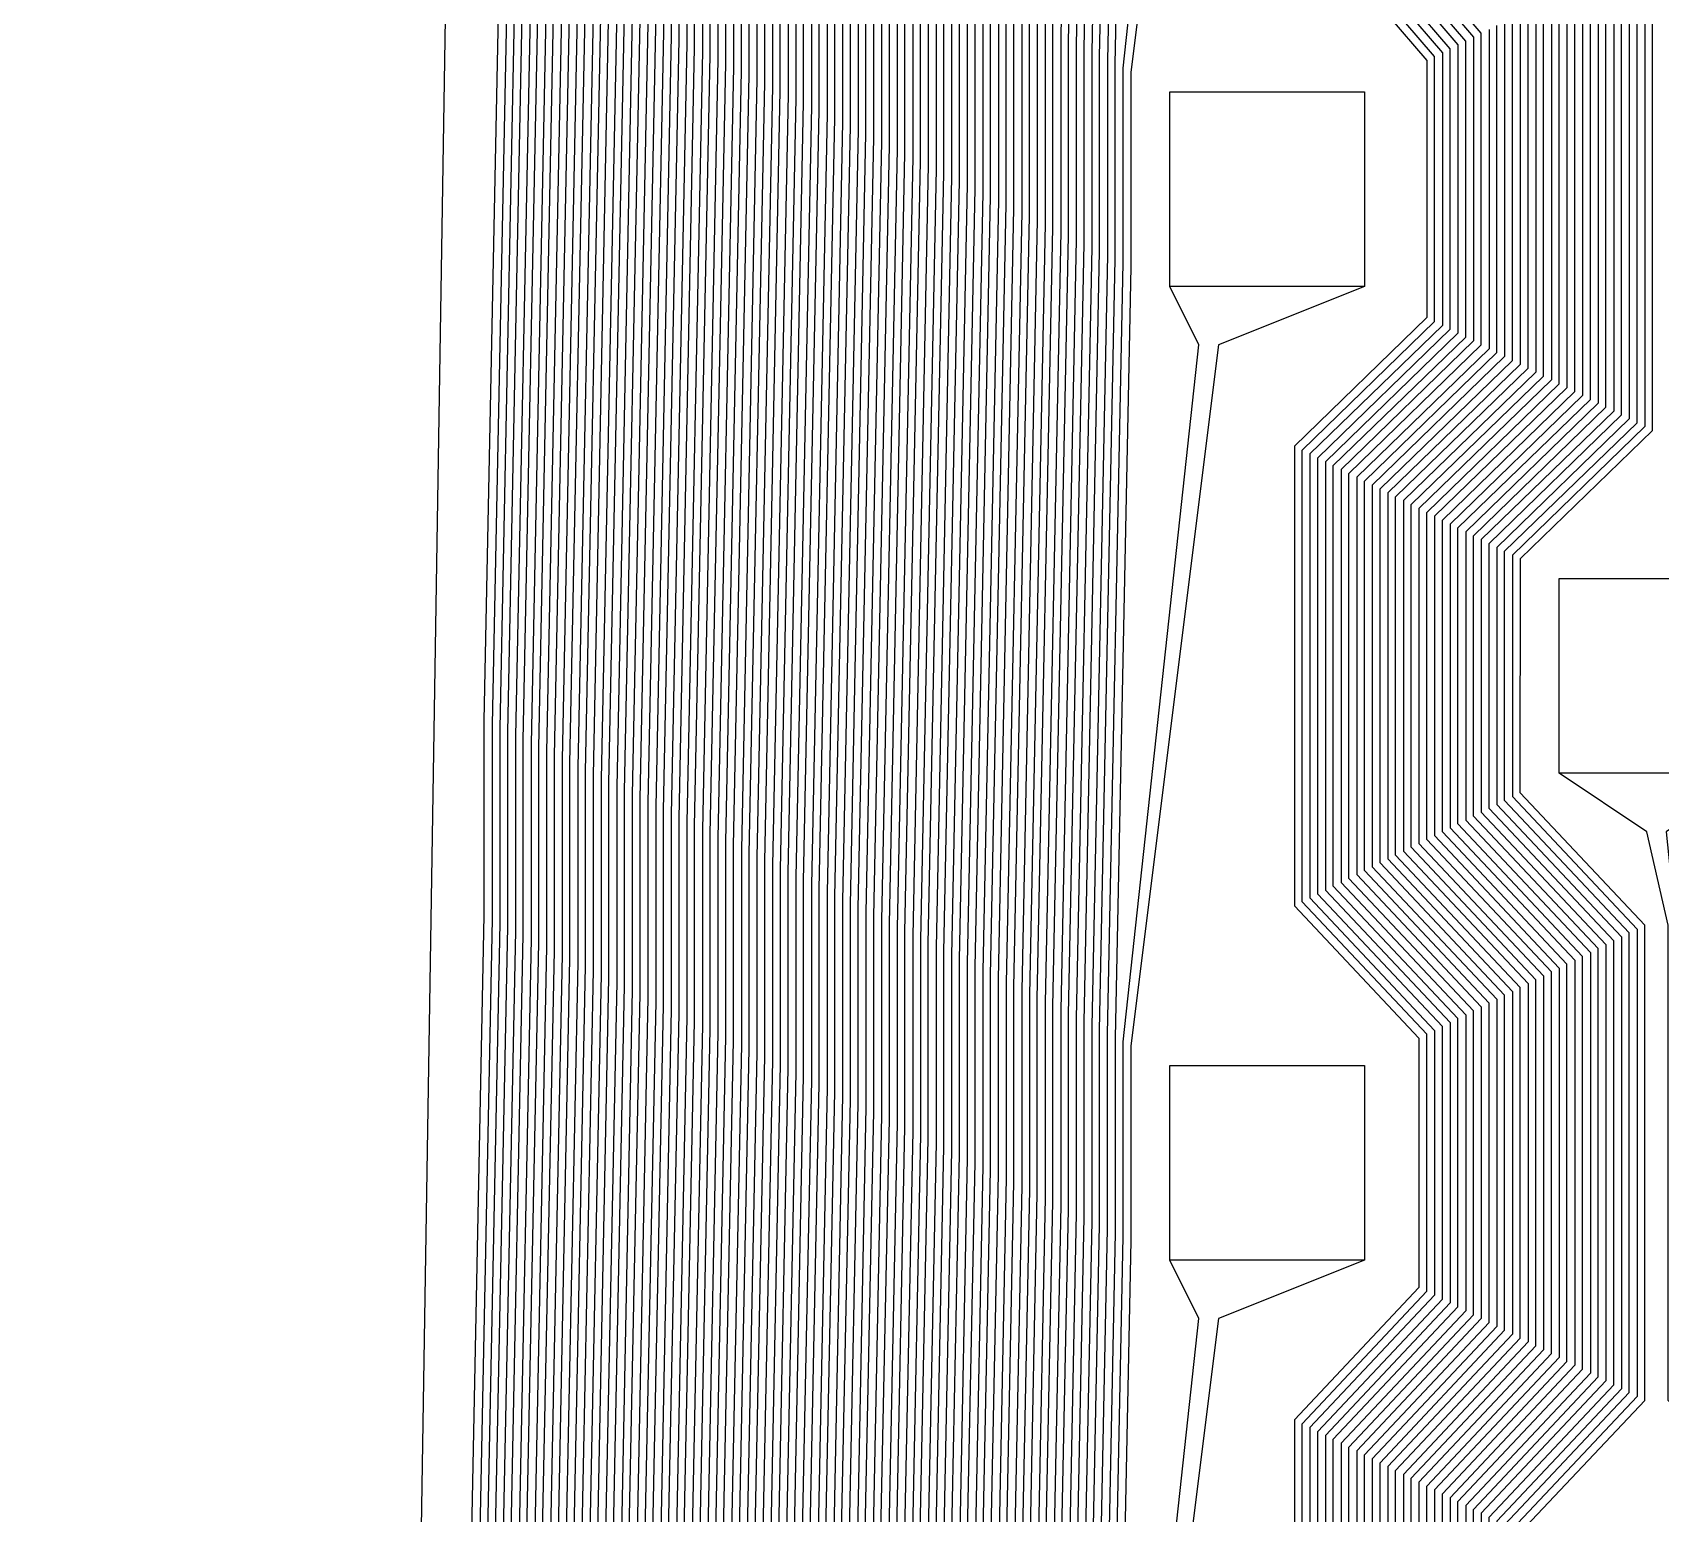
# Model space of a CAD drawing. Header units: inches. Extents: x 106592 to 209533, y 57057 to 74911.
# Drawn here: x 173138.5 to 173222.1, y 69313.7 to 69389.7 of the extents above; entities that cross this region are included whole.
import ezdxf

# ---------------------------------------------------------------- set-up
doc = ezdxf.new("R2010")
doc.units = ezdxf.units.IN
doc.header["$MEASUREMENT"] = 0
for name, color, linetype in [('metal', 221, 'Continuous'), ('nitride window', 40, 'Continuous'), ('profile', 140, 'Continuous')]:
    doc.layers.add(name, color=color, linetype=linetype)

msp = doc.modelspace()

# ---------------------------------------------------------------- linework, layer by layer
at = {"layer": 'metal'}
for points in [[(173172.425, 68210.984), (173176.525, 69116.953), (173176.525, 69136.953), (173176.525, 69146.953), (173177.325, 69186.551), (173177.325, 69196.551), (173178.125, 69236.148), (173178.125, 69246.148), (173178.925, 69285.746), (173178.925, 69295.746), (173179.725, 69335.343), (173179.725, 69345.343), (173180.525, 69384.94), (173180.525, 69394.94), (173181.325, 69434.538), (173181.325, 69444.538), (173182.125, 69484.135), (173182.125, 69494.135), (173182.925, 69533.733)], [(173183.325, 69533.532), (173182.525, 69493.934), (173182.525, 69483.934), (173181.725, 69444.337), (173181.725, 69434.337), (173180.925, 69394.739), (173180.925, 69384.739), (173180.125, 69345.142), (173180.125, 69335.142), (173179.325, 69295.544), (173179.325, 69285.544), (173178.525, 69245.947), (173178.525, 69235.947), (173177.725, 69196.349), (173177.725, 69186.349), (173176.925, 69146.752), (173176.925, 69136.752), (173176.925, 69116.752), (173173.025, 68210.984)], [(173173.625, 68210.984), (173177.325, 69116.565), (173177.325, 69136.551), (173177.325, 69146.551), (173178.125, 69186.148), (173178.125, 69196.148), (173178.925, 69235.746), (173178.925, 69245.746), (173179.725, 69285.343), (173179.725, 69295.343), (173180.525, 69334.94), (173180.525, 69344.94), (173181.325, 69384.538), (173181.325, 69394.538), (173182.125, 69434.135), (173182.125, 69444.135), (173182.925, 69483.733), (173182.925, 69493.733), (173183.725, 69533.33)], [(173174.225, 68210.984), (173177.725, 69116.364), (173177.725, 69116.771), (173177.725, 69136.349), (173177.725, 69146.349), (173178.525, 69185.947), (173178.525, 69195.947), (173179.325, 69235.544), (173179.325, 69245.544), (173180.125, 69285.142), (173180.125, 69295.142), (173180.925, 69334.739), (173180.925, 69344.739), (173181.725, 69384.337), (173181.725, 69394.337), (173182.525, 69433.934), (173182.525, 69443.934), (173183.325, 69483.532), (173183.325, 69493.532), (173184.125, 69533.129)], [(173184.525, 69532.928), (173183.725, 69493.33), (173183.725, 69483.33), (173182.925, 69443.733), (173182.925, 69433.733), (173182.125, 69394.135), (173182.125, 69384.135), (173181.325, 69344.538), (173181.325, 69334.538), (173180.525, 69294.94), (173180.525, 69284.94), (173179.725, 69245.343), (173179.725, 69235.343), (173178.925, 69195.746), (173178.925, 69185.746), (173178.125, 69146.148), (173178.125, 69136.148), (173178.125, 69116.978), (173178.125, 69116.164), (173174.825, 68210.984)], [(173175.425, 68210.984), (173178.525, 69115.964), (173178.525, 69117.184), (173178.525, 69135.947), (173178.525, 69145.947), (173179.325, 69185.544), (173179.325, 69195.544), (173180.125, 69235.142), (173180.125, 69245.142), (173180.925, 69284.739), (173180.925, 69294.739), (173181.725, 69334.337), (173181.725, 69344.337), (173182.525, 69383.934), (173182.525, 69393.934), (173183.325, 69433.532), (173183.325, 69443.532), (173184.125, 69483.129), (173184.125, 69493.129), (173184.925, 69532.726)], [(173185.325, 69532.525), (173184.525, 69492.928), (173184.525, 69482.928), (173183.725, 69443.33), (173183.725, 69433.33), (173182.925, 69393.733), (173182.925, 69383.733), (173182.125, 69344.135), (173182.125, 69334.135), (173181.325, 69294.538), (173181.325, 69284.538), (173180.525, 69244.94), (173180.525, 69234.94), (173179.725, 69195.343), (173179.725, 69185.343), (173178.925, 69145.746), (173178.925, 69135.746), (173178.925, 69117.391), (173178.925, 69115.763), (173176.025, 68210.984)], [(173176.625, 68210.984), (173179.325, 69115.563), (173179.325, 69117.598), (173179.325, 69135.544), (173179.325, 69145.544), (173180.125, 69185.142), (173180.125, 69195.142), (173180.925, 69234.739), (173180.925, 69244.739), (173181.725, 69284.337), (173181.725, 69294.337), (173182.525, 69333.934), (173182.525, 69343.934), (173183.325, 69383.532), (173183.325, 69393.532), (173184.125, 69433.129), (173184.125, 69443.129), (173184.925, 69482.726), (173184.925, 69492.726), (173185.725, 69532.324)], [(173186.125, 69532.123), (173185.325, 69492.525), (173185.325, 69482.525), (173184.525, 69442.928), (173184.525, 69432.928), (173183.725, 69393.33), (173183.725, 69383.33), (173182.925, 69343.733), (173182.925, 69333.733), (173182.125, 69294.135), (173182.125, 69284.135), (173181.325, 69244.538), (173181.325, 69234.538), (173180.525, 69194.94), (173180.525, 69184.94), (173179.725, 69145.343), (173179.725, 69135.343), (173179.725, 69117.804), (173179.725, 69115.363), (173177.225, 68210.984)], [(173177.825, 68210.984), (173180.125, 69115.162), (173180.125, 69118.011), (173180.125, 69135.142), (173180.125, 69145.142), (173180.925, 69184.739), (173180.925, 69194.739), (173181.725, 69234.337), (173181.725, 69244.337), (173182.525, 69283.934), (173182.525, 69293.934), (173183.325, 69333.532), (173183.325, 69343.532), (173184.125, 69383.129), (173184.125, 69393.129), (173184.925, 69432.726), (173184.925, 69442.726), (173185.725, 69482.324), (173185.725, 69492.324), (173186.525, 69531.921)], [(173186.925, 69531.72), (173186.125, 69492.123), (173186.125, 69482.123), (173185.325, 69442.525), (173185.325, 69432.525), (173184.525, 69392.928), (173184.525, 69382.928), (173183.725, 69343.33), (173183.725, 69333.33), (173182.925, 69293.733), (173182.925, 69283.733), (173182.125, 69244.135), (173182.125, 69234.135), (173181.325, 69194.538), (173181.325, 69184.538), (173180.525, 69144.94), (173180.525, 69134.94), (173180.525, 69118.217), (173180.525, 69114.962), (173178.425, 68210.984)], [(173187.325, 69531.519), (173186.525, 69491.921), (173186.525, 69481.921), (173185.725, 69442.324), (173185.725, 69432.324), (173184.925, 69392.726), (173184.925, 69382.726), (173184.125, 69343.129), (173184.125, 69333.129), (173183.325, 69293.532), (173183.325, 69283.532), (173182.525, 69243.934), (173182.525, 69233.934), (173181.725, 69194.337), (173181.725, 69184.337), (173180.925, 69144.739), (173180.925, 69134.739), (173180.925, 69118.424), (173180.925, 69114.762), (173179.025, 68210.984)], [(173179.625, 68210.984), (173181.325, 69114.562), (173181.325, 69118.631), (173181.325, 69134.538), (173181.325, 69144.538), (173182.125, 69184.135), (173182.125, 69194.135), (173182.925, 69233.733), (173182.925, 69243.733), (173183.725, 69283.33), (173183.725, 69293.33), (173184.525, 69332.928), (173184.525, 69342.928), (173185.325, 69382.525), (173185.325, 69392.525), (173186.125, 69432.123), (173186.125, 69442.123), (173186.925, 69481.72), (173186.925, 69491.72), (173187.725, 69531.318)], [(173188.125, 69531.116), (173187.325, 69491.519), (173187.325, 69481.519), (173186.525, 69441.921), (173186.525, 69431.921), (173185.725, 69392.324), (173185.725, 69382.324), (173184.925, 69342.726), (173184.925, 69332.726), (173184.125, 69293.129), (173184.125, 69283.129), (173183.325, 69243.532), (173183.325, 69233.532), (173182.525, 69193.934), (173182.525, 69183.934), (173181.725, 69144.337), (173181.725, 69134.337), (173181.725, 69118.837), (173181.725, 69114.361), (173180.225, 68210.984)], [(173180.825, 68210.984), (173182.125, 69114.161), (173182.125, 69119.044), (173182.125, 69134.135), (173182.125, 69144.135), (173182.925, 69183.733), (173182.925, 69193.733), (173183.725, 69233.33), (173183.725, 69243.33), (173184.525, 69282.928), (173184.525, 69292.928), (173185.325, 69332.525), (173185.325, 69342.525), (173186.125, 69382.123), (173186.125, 69392.123), (173186.925, 69431.72), (173186.925, 69441.72), (173187.725, 69481.318), (173187.725, 69491.318), (173188.525, 69530.915)], [(173188.925, 69530.714), (173188.125, 69491.116), (173188.125, 69481.116), (173187.325, 69441.519), (173187.325, 69431.519), (173186.525, 69391.921), (173186.525, 69381.921), (173185.725, 69342.324), (173185.725, 69332.324), (173184.925, 69292.726), (173184.925, 69282.726), (173184.125, 69243.129), (173184.125, 69233.129), (173183.325, 69193.532), (173183.325, 69183.532), (173182.525, 69143.934), (173182.525, 69133.934), (173182.525, 69119.25), (173182.525, 69113.961), (173181.425, 68210.984)], [(173182.025, 68210.984), (173182.925, 69113.76), (173182.925, 69119.457), (173182.925, 69133.733), (173182.925, 69143.733), (173183.725, 69183.33), (173183.725, 69193.33), (173184.525, 69232.928), (173184.525, 69242.928), (173185.325, 69282.525), (173185.325, 69292.525), (173186.125, 69332.123), (173186.125, 69342.123), (173186.925, 69381.72), (173186.925, 69391.72), (173187.725, 69431.318), (173187.725, 69441.318), (173188.525, 69480.915), (173188.525, 69490.915), (173189.325, 69530.512)], [(173189.725, 69530.311), (173188.925, 69490.714), (173188.925, 69480.714), (173188.125, 69441.116), (173188.125, 69431.116), (173187.325, 69391.519), (173187.325, 69381.519), (173186.525, 69341.921), (173186.525, 69331.921), (173185.725, 69292.324), (173185.725, 69282.324), (173184.925, 69242.726), (173184.925, 69232.726), (173184.125, 69193.129), (173184.125, 69183.129), (173183.325, 69143.532), (173183.325, 69133.532), (173183.325, 69119.664), (173183.325, 69113.56), (173182.625, 68210.984)], [(173183.225, 68210.984), (173183.725, 69113.36), (173183.725, 69119.87), (173183.725, 69133.33), (173183.725, 69143.33), (173184.525, 69182.928), (173184.525, 69192.928), (173185.325, 69232.525), (173185.325, 69242.525), (173186.125, 69282.123), (173186.125, 69292.123), (173186.925, 69331.72), (173186.925, 69341.72), (173187.725, 69381.318), (173187.725, 69391.318), (173188.525, 69430.915), (173188.525, 69440.915), (173189.325, 69480.512), (173189.325, 69490.512), (173190.125, 69530.11)], [(173190.525, 69529.909), (173189.725, 69490.311), (173189.725, 69480.311), (173188.925, 69440.714), (173188.925, 69430.714), (173188.125, 69391.116), (173188.125, 69381.116), (173187.325, 69341.519), (173187.325, 69331.519), (173186.525, 69291.921), (173186.525, 69281.921), (173185.725, 69242.324), (173185.725, 69232.324), (173184.925, 69192.726), (173184.925, 69182.726), (173184.125, 69143.129), (173184.125, 69133.129), (173184.125, 69120.077), (173184.125, 69113.16), (173183.825, 68210.984)], [(173184.425, 68210.984), (173184.525, 69112.959), (173184.525, 69120.283), (173184.525, 69132.928), (173184.525, 69142.928), (173185.325, 69182.525), (173185.325, 69192.525), (173186.125, 69232.123), (173186.125, 69242.123), (173186.925, 69281.72), (173186.925, 69291.72), (173187.725, 69331.318), (173187.725, 69341.318), (173188.525, 69380.915), (173188.525, 69390.915), (173189.325, 69430.512), (173189.325, 69440.512), (173190.125, 69480.11), (173190.125, 69490.11), (173190.925, 69529.707)], [(173185.025, 68210.984), (173184.925, 69120.49), (173184.925, 69132.726), (173184.925, 69142.726), (173185.725, 69182.324), (173185.725, 69192.324), (173186.525, 69231.921), (173186.525, 69241.921), (173187.325, 69281.519), (173187.325, 69291.519), (173188.125, 69331.116), (173188.125, 69341.116), (173188.925, 69380.714), (173188.925, 69390.714), (173189.725, 69430.311), (173189.725, 69440.311), (173190.525, 69479.909), (173190.525, 69489.909), (173191.325, 69529.506)], [(173191.725, 69529.305), (173190.925, 69489.707), (173190.925, 69479.707), (173190.125, 69440.11), (173190.125, 69430.11), (173189.325, 69390.512), (173189.325, 69380.512), (173188.525, 69340.915), (173188.525, 69330.915), (173187.725, 69291.318), (173187.725, 69281.318), (173186.925, 69241.72), (173186.925, 69231.72), (173186.125, 69192.123), (173186.125, 69182.123), (173185.325, 69142.525), (173185.325, 69132.525), (173185.325, 69120.697), (173185.625, 68210.984)], [(173186.225, 68210.984), (173185.725, 69120.903), (173185.725, 69132.324), (173185.725, 69142.324), (173186.525, 69181.921), (173186.525, 69191.921), (173187.325, 69231.519), (173187.325, 69241.519), (173188.125, 69281.116), (173188.125, 69291.116), (173188.925, 69330.714), (173188.925, 69340.714), (173189.725, 69380.311), (173189.725, 69390.311), (173190.525, 69429.909), (173190.525, 69439.909), (173191.325, 69479.506), (173191.325, 69489.506), (173192.125, 69529.104)], [(173192.525, 69528.902), (173191.725, 69489.305), (173191.725, 69479.305), (173190.925, 69439.707), (173190.925, 69429.707), (173190.125, 69390.11), (173190.125, 69380.11), (173189.325, 69340.512), (173189.325, 69330.512), (173188.525, 69290.915), (173188.525, 69280.915), (173187.725, 69241.318), (173187.725, 69231.318), (173186.925, 69191.72), (173186.925, 69181.72), (173186.125, 69142.123), (173186.125, 69132.123), (173186.125, 69121.11), (173186.825, 68210.984)], [(173192.925, 69528.701), (173192.125, 69489.104), (173192.125, 69479.104), (173191.325, 69439.506), (173191.325, 69429.506), (173190.525, 69389.909), (173190.525, 69379.909), (173189.725, 69340.311), (173189.725, 69330.311), (173188.925, 69290.714), (173188.925, 69280.714), (173188.125, 69241.116), (173188.125, 69231.116), (173187.325, 69191.519), (173187.325, 69181.519), (173186.525, 69141.921), (173186.525, 69131.921), (173186.525, 69121.316), (173187.425, 68210.984)], [(173188.025, 68210.984), (173186.925, 69121.523), (173186.925, 69131.72), (173186.925, 69141.72), (173187.725, 69181.318), (173187.725, 69191.318), (173188.525, 69230.915), (173188.525, 69240.915), (173189.325, 69280.512), (173189.325, 69290.512), (173190.125, 69330.11), (173190.125, 69340.11), (173190.925, 69379.707), (173190.925, 69389.707), (173191.725, 69429.305), (173191.725, 69439.305), (173192.525, 69478.902), (173192.525, 69488.902), (173193.325, 69528.5)], [(173193.725, 69528.298), (173192.925, 69488.701), (173192.925, 69478.701), (173192.125, 69439.104), (173192.125, 69429.104), (173191.325, 69389.506), (173191.325, 69379.506), (173190.525, 69339.909), (173190.525, 69329.909), (173189.725, 69290.311), (173189.725, 69280.311), (173188.925, 69240.714), (173188.925, 69230.714), (173188.125, 69191.116), (173188.125, 69181.116), (173187.325, 69141.519), (173187.325, 69131.519), (173187.325, 69121.73), (173188.625, 68210.984)], [(173189.225, 68210.984), (173187.725, 69121.936), (173187.725, 69131.318), (173187.725, 69141.318), (173188.525, 69180.915), (173188.525, 69190.915), (173189.325, 69230.512), (173189.325, 69240.512), (173190.125, 69280.11), (173190.125, 69290.11), (173190.925, 69329.707), (173190.925, 69339.707), (173191.725, 69379.305), (173191.725, 69389.305), (173192.525, 69428.902), (173192.525, 69438.902), (173193.325, 69478.5), (173193.325, 69488.5), (173194.125, 69528.097)], [(173194.525, 69527.896), (173193.725, 69488.298), (173193.725, 69478.298), (173192.925, 69438.701), (173192.925, 69428.701), (173192.125, 69389.104), (173192.125, 69379.104), (173191.325, 69339.506), (173191.325, 69329.506), (173190.525, 69289.909), (173190.525, 69279.909), (173189.725, 69240.311), (173189.725, 69230.311), (173188.925, 69190.714), (173188.925, 69180.714), (173188.125, 69141.116), (173188.125, 69131.116), (173188.125, 69122.143), (173189.825, 68210.984)], [(173190.425, 68210.984), (173188.525, 69122.35), (173188.525, 69130.915), (173188.525, 69140.915), (173189.325, 69180.512), (173189.325, 69190.512), (173190.125, 69230.11), (173190.125, 69240.11), (173190.925, 69279.707), (173190.925, 69289.707), (173191.725, 69329.305), (173191.725, 69339.305), (173192.525, 69378.902), (173192.525, 69388.902), (173193.325, 69428.5), (173193.325, 69438.5), (173194.125, 69478.097), (173194.125, 69488.097), (173194.925, 69527.695)], [(173198.425, 69523.688), (173194.525, 69487.896), (173194.525, 69477.896), (173193.725, 69438.298), (173193.725, 69428.298), (173192.925, 69388.701), (173192.925, 69378.701), (173192.125, 69339.104), (173192.125, 69329.104), (173191.325, 69289.506), (173191.325, 69279.506), (173190.525, 69239.909), (173190.525, 69229.909), (173189.725, 69190.311), (173189.725, 69180.311), (173188.925, 69140.714), (173188.925, 69130.714), (173188.925, 69122.556), (173191.025, 68210.984)], [(173191.625, 68210.984), (173189.325, 69122.763), (173189.325, 69130.512), (173189.325, 69140.512), (173190.125, 69180.11), (173190.125, 69190.11), (173190.925, 69229.707), (173190.925, 69239.707), (173191.725, 69279.305), (173191.725, 69289.305), (173192.525, 69328.902), (173192.525, 69338.902), (173193.325, 69378.5), (173193.325, 69388.5), (173194.125, 69428.097), (173194.125, 69438.097), (173194.925, 69477.695), (173194.925, 69487.695), (173199.425, 69523.688)], [(173145.425, 68210.984), (173158.525, 69126.011), (173158.525, 69146.011), (173158.525, 69156.011), (173159.325, 69195.608), (173159.325, 69205.608), (173160.125, 69245.205), (173160.125, 69255.205), (173160.925, 69294.803), (173160.925, 69304.803), (173161.725, 69344.4), (173161.725, 69354.4), (173162.525, 69393.998), (173162.525, 69403.998), (173163.325, 69443.595), (173163.325, 69453.595), (173164.125, 69493.193), (173164.125, 69503.193)], [(173164.525, 69502.991), (173164.525, 69492.991), (173163.725, 69453.394), (173163.725, 69443.394), (173162.925, 69403.797), (173162.925, 69393.797), (173162.125, 69354.199), (173162.125, 69344.199), (173161.325, 69304.602), (173161.325, 69294.602), (173160.525, 69255.004), (173160.525, 69245.004), (173159.725, 69205.407), (173159.725, 69195.407), (173158.925, 69155.809), (173158.925, 69145.809), (173158.925, 69125.809), (173146.025, 68210.984)], [(173164.925, 69502.79), (173164.925, 69492.79), (173164.125, 69453.193), (173164.125, 69443.193), (173163.325, 69403.595), (173163.325, 69393.595), (173162.525, 69353.998), (173162.525, 69343.998), (173161.725, 69304.4), (173161.725, 69294.4), (173160.925, 69254.803), (173160.925, 69244.803), (173160.125, 69205.205), (173160.125, 69195.205), (173159.325, 69155.608), (173159.325, 69145.608), (173159.325, 69125.608), (173146.625, 68210.984)], [(173147.225, 68210.984), (173159.725, 69125.407), (173159.725, 69145.407), (173159.725, 69155.407), (173160.525, 69195.004), (173160.525, 69205.004), (173161.325, 69244.602), (173161.325, 69254.602), (173162.125, 69294.199), (173162.125, 69304.199), (173162.925, 69343.797), (173162.925, 69353.797), (173163.725, 69393.394), (173163.725, 69403.394), (173164.525, 69442.991), (173164.525, 69452.991), (173165.325, 69492.589), (173165.325, 69502.589)], [(173165.725, 69502.388), (173165.725, 69492.388), (173164.925, 69452.79), (173164.925, 69442.79), (173164.125, 69403.193), (173164.125, 69393.193), (173163.325, 69353.595), (173163.325, 69343.595), (173162.525, 69303.998), (173162.525, 69293.998), (173161.725, 69254.4), (173161.725, 69244.4), (173160.925, 69204.803), (173160.925, 69194.803), (173160.125, 69155.205), (173160.125, 69145.205), (173160.125, 69125.205), (173147.825, 68210.984)], [(173148.425, 68210.984), (173160.525, 69125.004), (173160.525, 69145.004), (173160.525, 69155.004), (173161.325, 69194.602), (173161.325, 69204.602), (173162.125, 69244.199), (173162.125, 69254.199), (173162.925, 69293.797), (173162.925, 69303.797), (173163.725, 69343.394), (173163.725, 69353.394), (173164.525, 69392.991), (173164.525, 69402.991), (173165.325, 69442.589), (173165.325, 69452.589), (173166.125, 69492.186), (173166.125, 69502.186)], [(173166.525, 69501.985), (173166.525, 69491.985), (173165.725, 69452.388), (173165.725, 69442.388), (173164.925, 69402.79), (173164.925, 69392.79), (173164.125, 69353.193), (173164.125, 69343.193), (173163.325, 69303.595), (173163.325, 69293.595), (173162.525, 69253.998), (173162.525, 69243.998), (173161.725, 69204.4), (173161.725, 69194.4), (173160.925, 69154.803), (173160.925, 69144.803), (173160.925, 69124.803), (173149.025, 68210.984)], [(173149.625, 68210.984), (173161.325, 69124.602), (173161.325, 69144.602), (173161.325, 69154.602), (173162.125, 69194.199), (173162.125, 69204.199), (173162.925, 69243.797), (173162.925, 69253.797), (173163.725, 69293.394), (173163.725, 69303.394), (173164.525, 69342.991), (173164.525, 69352.991), (173165.325, 69392.589), (173165.325, 69402.589), (173166.125, 69442.186), (173166.125, 69452.186), (173166.925, 69491.784), (173166.925, 69501.784)], [(173167.325, 69501.583), (173167.325, 69491.583), (173166.525, 69451.985), (173166.525, 69441.985), (173165.725, 69402.388), (173165.725, 69392.388), (173164.925, 69352.79), (173164.925, 69342.79), (173164.125, 69303.193), (173164.125, 69293.193), (173163.325, 69253.595), (173163.325, 69243.595), (173162.525, 69203.998), (173162.525, 69193.998), (173161.725, 69154.4), (173161.725, 69144.4), (173161.725, 69124.4), (173150.225, 68210.984)], [(173150.825, 68210.984), (173162.125, 69124.199), (173162.125, 69144.199), (173162.125, 69154.199), (173162.925, 69193.797), (173162.925, 69203.797), (173163.725, 69243.394), (173163.725, 69253.394), (173164.525, 69292.991), (173164.525, 69302.991), (173165.325, 69342.589), (173165.325, 69352.589), (173166.125, 69392.186), (173166.125, 69402.186), (173166.925, 69441.784), (173166.925, 69451.784), (173167.725, 69491.381), (173167.725, 69501.381)], [(173168.125, 69501.18), (173168.125, 69491.18), (173167.325, 69451.583), (173167.325, 69441.583), (173166.525, 69401.985), (173166.525, 69391.985), (173165.725, 69352.388), (173165.725, 69342.388), (173164.925, 69302.79), (173164.925, 69292.79), (173164.125, 69253.193), (173164.125, 69243.193), (173163.325, 69203.595), (173163.325, 69193.595), (173162.525, 69153.998), (173162.525, 69143.998), (173162.525, 69123.998), (173151.425, 68210.984)], [(173152.025, 68210.984), (173162.925, 69123.797), (173162.925, 69143.797), (173162.925, 69153.797), (173163.725, 69193.394), (173163.725, 69203.394), (173164.525, 69242.991), (173164.525, 69252.991), (173165.325, 69292.589), (173165.325, 69302.589), (173166.125, 69342.186), (173166.125, 69352.186), (173166.925, 69391.784), (173166.925, 69401.784), (173167.725, 69441.381), (173167.725, 69451.381), (173168.525, 69490.979), (173168.525, 69500.979)], [(173168.925, 69500.777), (173168.925, 69490.777), (173168.125, 69451.18), (173168.125, 69441.18), (173167.325, 69401.583), (173167.325, 69391.583), (173166.525, 69351.985), (173166.525, 69341.985), (173165.725, 69302.388), (173165.725, 69292.388), (173164.925, 69252.79), (173164.925, 69242.79), (173164.125, 69203.193), (173164.125, 69193.193), (173163.325, 69153.595), (173163.325, 69143.595), (173163.325, 69123.595), (173152.625, 68210.984)], [(173153.225, 68210.984), (173163.725, 69123.394), (173163.725, 69143.394), (173163.725, 69153.394), (173164.525, 69192.991), (173164.525, 69202.991), (173165.325, 69242.589), (173165.325, 69252.589), (173166.125, 69292.186), (173166.125, 69302.186), (173166.925, 69341.784), (173166.925, 69351.784), (173167.725, 69391.381), (173167.725, 69401.381), (173168.525, 69440.979), (173168.525, 69450.979), (173169.325, 69490.576), (173169.325, 69500.576)], [(173153.825, 68210.984), (173164.125, 69123.193), (173164.125, 69143.193), (173164.125, 69153.193), (173164.925, 69192.79), (173164.925, 69202.79), (173165.725, 69242.388), (173165.725, 69252.388), (173166.525, 69291.985), (173166.525, 69301.985), (173167.325, 69341.583), (173167.325, 69351.583), (173168.125, 69391.18), (173168.125, 69401.18), (173168.925, 69440.777), (173168.925, 69450.777), (173169.725, 69490.375), (173169.725, 69500.375)], [(173170.125, 69500.174), (173170.125, 69490.174), (173169.325, 69450.576), (173169.325, 69440.576), (173168.525, 69400.979), (173168.525, 69390.979), (173167.725, 69351.381), (173167.725, 69341.381), (173166.925, 69301.784), (173166.925, 69291.784), (173166.125, 69252.186), (173166.125, 69242.186), (173165.325, 69202.589), (173165.325, 69192.589), (173164.525, 69152.991), (173164.525, 69142.991), (173164.525, 69122.991), (173154.425, 68210.984)], [(173155.025, 68210.984), (173164.925, 69122.79), (173164.925, 69142.79), (173164.925, 69152.79), (173165.725, 69192.388), (173165.725, 69202.388), (173166.525, 69241.985), (173166.525, 69251.985), (173167.325, 69291.583), (173167.325, 69301.583), (173168.125, 69341.18), (173168.125, 69351.18), (173168.925, 69390.777), (173168.925, 69400.777), (173169.725, 69440.375), (173169.725, 69450.375), (173170.525, 69489.972), (173170.525, 69499.972)], [(173170.925, 69499.771), (173170.925, 69489.771), (173170.125, 69450.174), (173170.125, 69440.174), (173169.325, 69400.576), (173169.325, 69390.576), (173168.525, 69350.979), (173168.525, 69340.979), (173167.725, 69301.381), (173167.725, 69291.381), (173166.925, 69251.784), (173166.925, 69241.784), (173166.125, 69202.186), (173166.125, 69192.186), (173165.325, 69152.589), (173165.325, 69142.589), (173165.325, 69122.589), (173155.625, 68210.984)], [(173156.225, 68210.984), (173165.725, 69122.388), (173165.725, 69142.388), (173165.725, 69152.388), (173166.525, 69191.985), (173166.525, 69201.985), (173167.325, 69241.583), (173167.325, 69251.583), (173168.125, 69291.18), (173168.125, 69301.18), (173168.925, 69340.777), (173168.925, 69350.777), (173169.725, 69390.375), (173169.725, 69400.375), (173170.525, 69439.972), (173170.525, 69449.972), (173171.325, 69489.57), (173171.325, 69499.57)], [(173171.725, 69499.369), (173171.725, 69489.369), (173170.925, 69449.771), (173170.925, 69439.771), (173170.125, 69400.174), (173170.125, 69390.174), (173169.325, 69350.576), (173169.325, 69340.576), (173168.525, 69300.979), (173168.525, 69290.979), (173167.725, 69251.381), (173167.725, 69241.381), (173166.925, 69201.784), (173166.925, 69191.784), (173166.125, 69152.186), (173166.125, 69142.186), (173166.125, 69122.186), (173156.825, 68210.984)], [(173157.425, 68210.984), (173166.525, 69121.985), (173166.525, 69141.985), (173166.525, 69151.985), (173167.325, 69191.583), (173167.325, 69201.583), (173168.125, 69241.18), (173168.125, 69251.18), (173168.925, 69290.777), (173168.925, 69300.777), (173169.725, 69340.375), (173169.725, 69350.375), (173170.525, 69389.972), (173170.525, 69399.972), (173171.325, 69439.57), (173171.325, 69449.57), (173172.125, 69489.167), (173172.125, 69499.167)], [(173172.525, 69498.966), (173172.525, 69488.966), (173171.725, 69449.369), (173171.725, 69439.369), (173170.925, 69399.771), (173170.925, 69389.771), (173170.125, 69350.174), (173170.125, 69340.174), (173169.325, 69300.576), (173169.325, 69290.576), (173168.525, 69250.979), (173168.525, 69240.979), (173167.725, 69201.381), (173167.725, 69191.381), (173166.925, 69151.784), (173166.925, 69141.784), (173166.925, 69121.784), (173158.025, 68210.984)], [(173172.925, 69498.765), (173172.925, 69488.765), (173172.125, 69449.167), (173172.125, 69439.167), (173171.325, 69399.57), (173171.325, 69389.57), (173170.525, 69349.972), (173170.525, 69339.972), (173169.725, 69300.375), (173169.725, 69290.375), (173168.925, 69250.777), (173168.925, 69240.777), (173168.125, 69201.18), (173168.125, 69191.18), (173167.325, 69151.583), (173167.325, 69141.583), (173167.325, 69141.583), (173167.325, 69121.583), (173158.625, 68210.984)], [(173159.225, 68210.984), (173167.725, 69121.381), (173167.725, 69141.381), (173167.725, 69151.381), (173168.525, 69190.979), (173168.525, 69200.979), (173169.325, 69240.576), (173169.325, 69250.576), (173170.125, 69290.174), (173170.125, 69300.174), (173170.925, 69339.771), (173170.925, 69349.771), (173171.725, 69389.369), (173171.725, 69399.369), (173172.525, 69438.966), (173172.525, 69448.966), (173173.325, 69488.563), (173173.325, 69498.563)], [(173173.725, 69498.362), (173173.725, 69488.362), (173172.925, 69448.765), (173172.925, 69438.765), (173172.125, 69399.167), (173172.125, 69389.167), (173171.325, 69349.57), (173171.325, 69339.57), (173170.525, 69299.972), (173170.525, 69289.972), (173169.725, 69250.375), (173169.725, 69240.375), (173168.925, 69200.777), (173168.925, 69190.777), (173168.125, 69151.18), (173168.125, 69141.18), (173168.125, 69121.18), (173159.825, 68210.984)], [(173160.425, 68210.984), (173168.525, 69120.979), (173168.525, 69140.979), (173168.525, 69150.979), (173169.325, 69190.576), (173169.325, 69200.576), (173170.125, 69240.174), (173170.125, 69250.174), (173170.925, 69289.771), (173170.925, 69299.771), (173171.725, 69339.369), (173171.725, 69349.369), (173172.525, 69388.966), (173172.525, 69398.966), (173173.325, 69438.563), (173173.325, 69448.563), (173174.125, 69488.161), (173174.125, 69498.161)], [(173174.525, 69497.96), (173174.525, 69487.96), (173173.725, 69448.362), (173173.725, 69438.362), (173172.925, 69398.765), (173172.925, 69388.765), (173172.125, 69349.167), (173172.125, 69339.167), (173171.325, 69299.57), (173171.325, 69289.57), (173170.525, 69249.972), (173170.525, 69239.972), (173169.725, 69200.375), (173169.725, 69190.375), (173168.925, 69150.777), (173168.925, 69140.777), (173168.925, 69120.777), (173161.025, 68210.984)], [(173161.625, 68210.984), (173169.325, 69120.576), (173169.325, 69140.576), (173169.325, 69150.576), (173170.125, 69190.174), (173170.125, 69200.174), (173170.925, 69239.771), (173170.925, 69249.771), (173171.725, 69289.369), (173171.725, 69299.369), (173172.525, 69338.966), (173172.525, 69348.966), (173173.325, 69388.563), (173173.325, 69398.563), (173174.125, 69438.161), (173174.125, 69448.161), (173174.925, 69487.758), (173174.925, 69497.758)], [(173175.325, 69497.557), (173175.325, 69487.557), (173174.525, 69447.96), (173174.525, 69437.96), (173173.725, 69398.362), (173173.725, 69388.362), (173172.925, 69348.765), (173172.925, 69338.765), (173172.125, 69299.167), (173172.125, 69289.167), (173171.325, 69249.57), (173171.325, 69239.57), (173170.525, 69199.972), (173170.525, 69189.972), (173169.725, 69150.375), (173169.725, 69140.375), (173169.725, 69120.375), (173162.225, 68210.984)], [(173162.825, 68210.984), (173170.125, 69120.174), (173170.125, 69140.174), (173170.125, 69150.174), (173170.925, 69189.771), (173170.925, 69199.771), (173171.725, 69239.369), (173171.725, 69249.369), (173172.525, 69288.966), (173172.525, 69298.966), (173173.325, 69338.563), (173173.325, 69348.563), (173174.125, 69388.161), (173174.125, 69398.161), (173174.925, 69437.758), (173174.925, 69447.758), (173175.725, 69487.356), (173175.725, 69497.356)], [(173176.125, 69497.154), (173176.125, 69487.154), (173175.325, 69447.557), (173175.325, 69437.557), (173174.525, 69397.96), (173174.525, 69387.96), (173173.725, 69348.362), (173173.725, 69338.362), (173172.925, 69298.765), (173172.925, 69288.765), (173172.125, 69249.167), (173172.125, 69239.167), (173171.325, 69199.57), (173171.325, 69189.57), (173170.525, 69149.972), (173170.525, 69139.972), (173170.525, 69119.972), (173163.425, 68210.984)], [(173164.025, 68210.984), (173170.925, 69119.771), (173170.925, 69139.771), (173170.925, 69149.771), (173171.725, 69189.369), (173171.725, 69199.369), (173172.525, 69238.966), (173172.525, 69248.966), (173173.325, 69288.563), (173173.325, 69298.563), (173174.125, 69338.161), (173174.125, 69348.161), (173174.925, 69387.758), (173174.925, 69397.758), (173175.725, 69437.356), (173175.725, 69447.356), (173176.525, 69486.953), (173176.525, 69496.953)], [(173164.625, 68210.984), (173171.325, 69119.57), (173171.325, 69139.57), (173171.325, 69149.57), (173172.125, 69189.167), (173172.125, 69199.167), (173172.925, 69238.765), (173172.925, 69248.765), (173173.725, 69288.362), (173173.725, 69298.362), (173174.525, 69337.96), (173174.525, 69347.96), (173175.325, 69387.557), (173175.325, 69397.557), (173176.125, 69437.154), (173176.125, 69447.154), (173176.925, 69486.752), (173176.925, 69496.752)], [(173177.325, 69496.551), (173177.325, 69486.551), (173176.525, 69446.953), (173176.525, 69436.953), (173175.725, 69397.356), (173175.725, 69387.356), (173174.925, 69347.758), (173174.925, 69337.758), (173174.125, 69298.161), (173174.125, 69288.161), (173173.325, 69248.563), (173173.325, 69238.563), (173172.525, 69198.966), (173172.525, 69188.966), (173171.725, 69149.369), (173171.725, 69139.369), (173171.725, 69119.369), (173165.225, 68210.984)], [(173165.825, 68210.984), (173172.125, 69119.167), (173172.125, 69139.167), (173172.125, 69149.167), (173172.925, 69188.765), (173172.925, 69198.765), (173173.725, 69238.362), (173173.725, 69248.362), (173174.525, 69287.96), (173174.525, 69297.96), (173175.325, 69337.557), (173175.325, 69347.557), (173176.125, 69387.154), (173176.125, 69397.154), (173176.925, 69436.752), (173176.925, 69446.752), (173177.725, 69486.349), (173177.725, 69496.349)], [(173178.125, 69496.148), (173178.125, 69486.148), (173177.325, 69446.551), (173177.325, 69436.551), (173176.525, 69396.953), (173176.525, 69386.953), (173175.725, 69347.356), (173175.725, 69337.356), (173174.925, 69297.758), (173174.925, 69287.758), (173174.125, 69248.161), (173174.125, 69238.161), (173173.325, 69198.563), (173173.325, 69188.563), (173172.525, 69148.966), (173172.525, 69138.966), (173172.525, 69118.966), (173166.425, 68210.984)], [(173167.025, 68210.984), (173172.925, 69118.765), (173172.925, 69138.765), (173172.925, 69148.765), (173173.725, 69188.362), (173173.725, 69198.362), (173174.525, 69237.96), (173174.525, 69247.96), (173175.325, 69287.557), (173175.325, 69297.557), (173176.125, 69337.154), (173176.125, 69347.154), (173176.925, 69386.752), (173176.925, 69396.752), (173177.725, 69436.349), (173177.725, 69446.349), (173178.525, 69485.947), (173178.525, 69495.947)], [(173178.925, 69495.746), (173178.925, 69485.746), (173178.125, 69446.148), (173178.125, 69436.148), (173177.325, 69396.551), (173177.325, 69386.551), (173176.525, 69346.953), (173176.525, 69336.953), (173175.725, 69297.356), (173175.725, 69287.356), (173174.925, 69247.758), (173174.925, 69237.758), (173174.125, 69198.161), (173174.125, 69188.161), (173173.325, 69148.563), (173173.325, 69138.563), (173173.325, 69118.563), (173167.625, 68210.984)], [(173179.325, 69495.544), (173179.325, 69485.544), (173178.525, 69445.947), (173178.525, 69435.947), (173177.725, 69396.349), (173177.725, 69386.349), (173176.925, 69346.752), (173176.925, 69336.752), (173176.125, 69297.154), (173176.125, 69287.154), (173175.325, 69247.557), (173175.325, 69237.557), (173174.525, 69197.96), (173174.525, 69187.96), (173173.725, 69148.362), (173173.725, 69138.362), (173173.725, 69118.362), (173168.225, 68210.984)], [(173168.825, 68210.984), (173174.125, 69118.161), (173174.125, 69138.161), (173174.125, 69148.161), (173174.925, 69187.758), (173174.925, 69197.758), (173175.725, 69237.356), (173175.725, 69247.356), (173176.525, 69286.953), (173176.525, 69296.953), (173177.325, 69336.551), (173177.325, 69346.551), (173178.125, 69386.148), (173178.125, 69396.148), (173178.925, 69435.746), (173178.925, 69445.746), (173179.725, 69485.343), (173179.725, 69495.343)], [(173180.125, 69495.142), (173180.125, 69485.142), (173179.325, 69445.544), (173179.325, 69435.544), (173178.525, 69395.947), (173178.525, 69385.947), (173177.725, 69346.349), (173177.725, 69336.349), (173176.925, 69296.752), (173176.925, 69286.752), (173176.125, 69247.154), (173176.125, 69237.154), (173175.325, 69197.557), (173175.325, 69187.557), (173174.525, 69147.96), (173174.525, 69137.96), (173174.525, 69117.96), (173169.425, 68210.984)], [(173170.025, 68210.984), (173174.925, 69117.758), (173174.925, 69137.758), (173174.925, 69147.758), (173175.725, 69187.356), (173175.725, 69197.356), (173176.525, 69236.953), (173176.525, 69246.953), (173177.325, 69286.551), (173177.325, 69296.551), (173178.125, 69336.148), (173178.125, 69346.148), (173178.925, 69385.746), (173178.925, 69395.746), (173179.725, 69435.343), (173179.725, 69445.343), (173180.525, 69484.94), (173180.525, 69494.94)], [(173180.925, 69494.739), (173180.925, 69484.739), (173180.125, 69445.142), (173180.125, 69435.142), (173179.325, 69395.544), (173179.325, 69385.544), (173178.525, 69345.947), (173178.525, 69335.947), (173177.725, 69296.349), (173177.725, 69286.349), (173176.925, 69246.752), (173176.925, 69236.752), (173176.125, 69197.154), (173176.125, 69187.154), (173175.325, 69147.557), (173175.325, 69137.557), (173175.325, 69117.557), (173170.625, 68210.984)], [(173171.225, 68210.984), (173175.725, 69117.356), (173175.725, 69137.356), (173175.725, 69147.356), (173176.525, 69186.953), (173176.525, 69196.953), (173177.325, 69236.551), (173177.325, 69246.551), (173178.125, 69286.148), (173178.125, 69296.148), (173178.925, 69335.746), (173178.925, 69345.746), (173179.725, 69385.343), (173179.725, 69395.343), (173180.525, 69434.94), (173180.525, 69444.94), (173181.325, 69484.538), (173181.325, 69494.538)], [(173181.725, 69494.337), (173181.725, 69484.337), (173180.925, 69444.739), (173180.925, 69434.739), (173180.125, 69395.142), (173180.125, 69385.142), (173179.325, 69345.544), (173179.325, 69335.544), (173178.525, 69295.947), (173178.525, 69285.947), (173177.725, 69246.349), (173177.725, 69236.349), (173176.925, 69196.752), (173176.925, 69186.752), (173176.125, 69147.154), (173176.125, 69137.154), (173176.125, 69117.154), (173171.825, 68210.984)], [(173191.325, 69189.506), (173192.125, 69229.104), (173192.125, 69239.104), (173192.925, 69278.701), (173192.925, 69288.701), (173193.725, 69328.298), (173193.725, 69338.298), (173194.525, 69377.896), (173194.525, 69387.896), (173198.425, 69423.688), (173196.925, 69426.688), (173196.925, 69436.688), (173206.925, 69436.688), (173206.925, 69426.688), (173199.425, 69423.688), (173194.925, 69387.695), (173194.925, 69377.695), (173194.125, 69338.097), (173194.125, 69328.097), (173193.325, 69288.5), (173193.325, 69278.5), (173192.525, 69238.902), (173192.525, 69228.902), (173191.725, 69189.305)], [(173194.525, 69427.896), (173193.725, 69388.298), (173193.725, 69378.298), (173192.925, 69338.701), (173192.925, 69328.701), (173192.125, 69289.104), (173192.125, 69279.104), (173191.325, 69239.506), (173191.325, 69229.506), (173190.525, 69189.909)], [(173190.925, 69189.707), (173191.725, 69229.305), (173191.725, 69239.305), (173192.525, 69278.902), (173192.525, 69288.902), (173193.325, 69328.5), (173193.325, 69338.5), (173194.125, 69378.097), (173194.125, 69388.097), (173194.925, 69427.695)], [(173206.525, 69396.488), (173212.525, 69389.488), (173212.525, 69373.888), (173205.725, 69367.288), (173205.725, 69346.088), (173212.125, 69339.288), (173212.125, 69324.088), (173205.725, 69317.288), (173205.725, 69296.088), (173211.725, 69289.088), (173211.725, 69274.288), (173204.925, 69267.688), (173204.925, 69245.688), (173211.325, 69238.888), (173211.325, 69224.488), (173204.925, 69217.688), (173204.925, 69195.688), (173211.325, 69188.888)], [(173211.725, 69189.088), (173205.325, 69195.888), (173205.325, 69217.488), (173211.725, 69224.288), (173211.725, 69239.088), (173205.325, 69245.888), (173205.325, 69267.488), (173212.125, 69274.088), (173212.125, 69289.288), (173206.125, 69296.288), (173206.125, 69317.088), (173212.525, 69323.888), (173212.525, 69339.488), (173206.125, 69346.288), (173206.125, 69367.088), (173212.925, 69373.688), (173212.925, 69389.688), (173206.925, 69396.688)], [(173204.925, 69395.688), (173210.925, 69388.688), (173210.925, 69374.688), (173204.125, 69368.088), (173204.125, 69345.288), (173210.525, 69338.488), (173210.525, 69324.888), (173204.125, 69318.088), (173204.125, 69295.288), (173210.125, 69288.288), (173210.125, 69275.088), (173203.325, 69268.488), (173203.325, 69244.888), (173209.725, 69238.088), (173209.725, 69225.288), (173203.325, 69218.488), (173203.325, 69194.888), (173209.725, 69188.088)], [(173210.125, 69188.288), (173203.725, 69195.088), (173203.725, 69218.288), (173210.125, 69225.088), (173210.125, 69238.288), (173203.725, 69245.088), (173203.725, 69268.288), (173210.525, 69274.888), (173210.525, 69288.488), (173204.525, 69295.488), (173204.525, 69317.888), (173210.925, 69324.688), (173210.925, 69338.688), (173204.525, 69345.488), (173204.525, 69367.888), (173211.325, 69374.488), (173211.325, 69388.888), (173205.325, 69395.888)], [(173205.725, 69396.088), (173211.725, 69389.088), (173211.725, 69374.288), (173204.925, 69367.688), (173204.925, 69345.688), (173211.325, 69338.888), (173211.325, 69324.488), (173204.925, 69317.688), (173204.925, 69295.688), (173210.925, 69288.688), (173210.925, 69274.688), (173204.125, 69268.088), (173204.125, 69245.288), (173210.525, 69238.488), (173210.525, 69224.888), (173204.125, 69218.088), (173204.125, 69195.288), (173210.525, 69188.488)], [(173210.925, 69188.688), (173204.525, 69195.488), (173204.525, 69217.888), (173210.925, 69224.688), (173210.925, 69238.688), (173204.525, 69245.488), (173204.525, 69267.888), (173211.325, 69274.488), (173211.325, 69288.888), (173205.325, 69295.888), (173205.325, 69317.488), (173211.725, 69324.288), (173211.725, 69339.088), (173205.325, 69345.888), (173205.325, 69367.488), (173212.125, 69374.088), (173212.125, 69389.288), (173206.125, 69396.288)], [(173204.125, 69395.288), (173210.125, 69388.288), (173210.125, 69375.088), (173203.325, 69368.488), (173203.325, 69344.888), (173209.725, 69338.088), (173209.725, 69325.288), (173203.325, 69318.488), (173203.325, 69294.888), (173209.325, 69287.888), (173209.325, 69275.488), (173202.525, 69268.888), (173202.525, 69244.488), (173208.925, 69237.688), (173208.925, 69225.688), (173202.525, 69218.888), (173202.525, 69194.488), (173208.925, 69187.688)], [(173209.325, 69187.888), (173202.925, 69194.688), (173202.925, 69218.688), (173209.325, 69225.488), (173209.325, 69237.888), (173202.925, 69244.688), (173202.925, 69268.688), (173209.725, 69275.288), (173209.725, 69288.088), (173203.725, 69295.088), (173203.725, 69318.288), (173210.125, 69325.088), (173210.125, 69338.288), (173203.725, 69345.088), (173203.725, 69368.288), (173210.525, 69374.888), (173210.525, 69388.488), (173204.525, 69395.488)], [(173221.325, 69393.888), (173221.325, 69369.488), (173214.525, 69362.888), (173214.525, 69350.488), (173220.925, 69343.688), (173220.925, 69319.688), (173214.525, 69312.888), (173214.525, 69300.488), (173220.525, 69293.488), (173220.525, 69269.888), (173213.725, 69263.288), (173213.725, 69250.088), (173220.125, 69243.288), (173220.125, 69220.088), (173213.725, 69213.288), (173213.725, 69200.088), (173220.125, 69193.288), (173220.125, 69170.088)], [(173220.525, 69169.888), (173220.525, 69193.488), (173214.125, 69200.288), (173214.125, 69213.088), (173220.525, 69219.888), (173220.525, 69243.488), (173214.125, 69250.288), (173214.125, 69263.088), (173220.925, 69269.688), (173220.925, 69293.688), (173214.925, 69300.688), (173214.941, 69312.718), (173221.325, 69319.488), (173221.325, 69343.888), (173214.925, 69350.688), (173214.941, 69362.718), (173221.725, 69369.288), (173221.725, 69394.088)], [(173219.725, 69393.088), (173219.725, 69370.288), (173212.925, 69363.688), (173212.925, 69349.688), (173219.325, 69342.888), (173219.325, 69320.488), (173212.925, 69313.688), (173212.925, 69299.688), (173218.925, 69292.688), (173218.925, 69270.688), (173212.125, 69264.088), (173212.125, 69249.288), (173218.525, 69242.488), (173218.525, 69220.888), (173212.125, 69214.088), (173212.125, 69199.288), (173218.525, 69192.488), (173218.525, 69170.888)], [(173218.925, 69170.688), (173218.925, 69192.688), (173212.525, 69199.488), (173212.525, 69213.888), (173218.925, 69220.688), (173218.925, 69242.688), (173212.525, 69249.488), (173212.525, 69263.888), (173219.325, 69270.488), (173219.325, 69292.888), (173213.325, 69299.888), (173213.325, 69313.488), (173219.725, 69320.288), (173219.725, 69343.088), (173213.325, 69349.888), (173213.325, 69363.488), (173220.125, 69370.088), (173220.125, 69393.288)], [(173220.525, 69393.488), (173220.525, 69369.888), (173213.725, 69363.288), (173213.725, 69350.088), (173220.125, 69343.288), (173220.125, 69320.088), (173213.725, 69313.288), (173213.725, 69300.088), (173219.725, 69293.088), (173219.725, 69270.288), (173212.925, 69263.688), (173212.925, 69249.688), (173219.325, 69242.888), (173219.325, 69220.488), (173212.925, 69213.688), (173212.925, 69199.688), (173219.325, 69192.888), (173219.325, 69170.488)], [(173219.725, 69170.288), (173219.725, 69193.088), (173213.325, 69199.888), (173213.325, 69213.488), (173219.725, 69220.288), (173219.725, 69243.088), (173213.325, 69249.888), (173213.325, 69263.488), (173220.125, 69270.088), (173220.125, 69293.288), (173214.125, 69300.288), (173214.125, 69313.088), (173220.525, 69319.888), (173220.525, 69343.488), (173214.125, 69350.288), (173214.125, 69363.088), (173220.925, 69369.688), (173220.925, 69393.688)], [(173218.125, 69392.288), (173218.125, 69371.088), (173211.325, 69364.488), (173211.325, 69348.888), (173217.725, 69342.088), (173217.725, 69321.288), (173211.325, 69314.488), (173211.325, 69298.888), (173217.325, 69291.888), (173217.325, 69271.488), (173210.525, 69264.888), (173210.525, 69248.488), (173216.925, 69241.688), (173216.925, 69221.688), (173210.525, 69214.888), (173210.525, 69198.488), (173216.925, 69191.688), (173216.925, 69171.688)], [(173217.325, 69171.488), (173217.325, 69191.888), (173210.925, 69198.688), (173210.925, 69214.688), (173217.325, 69221.488), (173217.325, 69241.888), (173210.925, 69248.688), (173210.925, 69264.688), (173217.725, 69271.288), (173217.725, 69292.088), (173211.725, 69299.088), (173211.725, 69314.288), (173218.125, 69321.088), (173218.125, 69342.288), (173211.725, 69349.088), (173211.725, 69364.288), (173218.525, 69370.888), (173218.525, 69392.488)], [(173218.925, 69392.688), (173218.925, 69370.688), (173212.125, 69364.088), (173212.125, 69349.288), (173218.525, 69342.488), (173218.525, 69320.888), (173212.125, 69314.088), (173212.125, 69299.288), (173218.125, 69292.288), (173218.125, 69271.088), (173211.325, 69264.488), (173211.325, 69248.888), (173217.725, 69242.088), (173217.725, 69221.288), (173211.325, 69214.488), (173211.325, 69198.888), (173217.725, 69192.088), (173217.725, 69171.288)], [(173218.125, 69171.088), (173218.125, 69192.288), (173211.725, 69199.088), (173211.725, 69214.288), (173218.125, 69221.088), (173218.125, 69242.288), (173211.725, 69249.088), (173211.725, 69264.288), (173218.525, 69270.888), (173218.525, 69292.488), (173212.525, 69299.488), (173212.525, 69313.888), (173218.925, 69320.688), (173218.925, 69342.688), (173212.525, 69349.488), (173212.525, 69363.888), (173219.325, 69370.488), (173219.325, 69392.888)], [(173216.525, 69391.488), (173216.525, 69371.888), (173209.725, 69365.288), (173209.725, 69348.088), (173216.125, 69341.288), (173216.125, 69322.088), (173209.725, 69315.288), (173209.725, 69298.088), (173215.725, 69291.088), (173215.725, 69272.288), (173208.925, 69265.688), (173208.925, 69247.688), (173215.325, 69240.888), (173215.325, 69222.488), (173208.925, 69215.688), (173208.925, 69197.688), (173215.325, 69190.888), (173215.325, 69172.488)], [(173215.725, 69172.288), (173215.725, 69191.088), (173209.325, 69197.888), (173209.325, 69215.488), (173215.725, 69222.288), (173215.725, 69241.088), (173209.325, 69247.888), (173209.325, 69265.488), (173216.125, 69272.088), (173216.125, 69291.288), (173210.125, 69298.288), (173210.125, 69315.088), (173216.525, 69321.888), (173216.525, 69341.488), (173210.125, 69348.288), (173210.125, 69365.088), (173216.925, 69371.688), (173216.925, 69391.688)], [(173217.325, 69391.888), (173217.325, 69371.488), (173210.525, 69364.888), (173210.525, 69348.488), (173216.925, 69341.688), (173216.925, 69321.688), (173210.525, 69314.888), (173210.525, 69298.488), (173216.525, 69291.488), (173216.525, 69271.888), (173209.725, 69265.288), (173209.725, 69248.088), (173216.125, 69241.288), (173216.125, 69222.088), (173209.725, 69215.288), (173209.725, 69198.088), (173216.125, 69191.288), (173216.125, 69172.088)], [(173216.525, 69171.888), (173216.525, 69191.488), (173210.125, 69198.288), (173210.125, 69215.088), (173216.525, 69221.888), (173216.525, 69241.488), (173210.125, 69248.288), (173210.125, 69265.088), (173216.925, 69271.688), (173216.925, 69291.688), (173210.925, 69298.688), (173210.925, 69314.688), (173217.325, 69321.488), (173217.325, 69341.888), (173210.925, 69348.688), (173210.925, 69364.688), (173217.725, 69371.288), (173217.725, 69392.088)], [(173214.925, 69390.688), (173214.925, 69372.688), (173208.125, 69366.088), (173208.125, 69347.288), (173214.525, 69340.488), (173214.525, 69322.888), (173208.125, 69316.088), (173208.125, 69297.288), (173214.125, 69290.288), (173214.125, 69273.088), (173207.325, 69266.488), (173207.325, 69246.888), (173213.725, 69240.088), (173213.725, 69223.288), (173207.325, 69216.488), (173207.325, 69196.888), (173213.725, 69190.088)], [(173214.125, 69190.288), (173207.725, 69197.088), (173207.725, 69216.288), (173214.125, 69223.088), (173214.125, 69240.288), (173207.725, 69247.088), (173207.725, 69266.288), (173214.525, 69272.888), (173214.525, 69290.488), (173208.525, 69297.488), (173208.525, 69315.888), (173214.925, 69322.688), (173214.925, 69340.688), (173208.525, 69347.488), (173208.525, 69365.888), (173215.325, 69372.488), (173215.325, 69390.888)], [(173215.725, 69391.088), (173215.725, 69372.288), (173208.925, 69365.688), (173208.925, 69347.688), (173215.325, 69340.888), (173215.325, 69322.488), (173208.925, 69315.688), (173208.925, 69297.688), (173214.925, 69290.688), (173214.925, 69272.688), (173208.125, 69266.088), (173208.125, 69247.288), (173214.525, 69240.488), (173214.525, 69222.888), (173208.125, 69216.088), (173208.125, 69197.288), (173214.525, 69190.488), (173214.525, 69172.888)], [(173214.925, 69172.688), (173214.925, 69190.688), (173208.525, 69197.488), (173208.525, 69215.888), (173214.925, 69222.688), (173214.925, 69240.688), (173208.525, 69247.488), (173208.525, 69265.888), (173215.325, 69272.488), (173215.325, 69290.888), (173209.325, 69297.888), (173209.325, 69315.488), (173215.725, 69322.288), (173215.725, 69341.088), (173209.325, 69347.888), (173209.325, 69365.488), (173216.125, 69372.088), (173216.125, 69391.288)], [(173213.325, 69389.888), (173213.325, 69373.488), (173206.525, 69366.888), (173206.525, 69346.488), (173212.925, 69339.688), (173212.925, 69323.688), (173206.525, 69316.888), (173206.525, 69296.488), (173212.525, 69289.488), (173212.525, 69273.888), (173205.725, 69267.288), (173205.725, 69246.088), (173212.125, 69239.288), (173212.125, 69224.088), (173205.725, 69217.288), (173205.725, 69196.088), (173212.125, 69189.288)], [(173212.525, 69189.488), (173206.125, 69196.288), (173206.125, 69217.088), (173212.525, 69223.888), (173212.525, 69239.488), (173206.125, 69246.288), (173206.125, 69267.088), (173212.925, 69273.688), (173212.925, 69289.688), (173206.925, 69296.688), (173206.925, 69316.688), (173213.325, 69323.488), (173213.325, 69339.888), (173206.925, 69346.688), (173206.925, 69366.688), (173213.725, 69373.288), (173213.725, 69390.088)], [(173214.125, 69390.288), (173214.125, 69373.088), (173207.325, 69366.488), (173207.325, 69346.888), (173213.725, 69340.088), (173213.725, 69323.288), (173207.325, 69316.488), (173207.325, 69296.888), (173213.325, 69289.888), (173213.325, 69273.488), (173206.525, 69266.888), (173206.525, 69246.488), (173212.925, 69239.688), (173212.925, 69223.688), (173206.525, 69216.888), (173206.525, 69196.488), (173212.925, 69189.688)], [(173213.325, 69189.888), (173206.925, 69196.688), (173206.925, 69216.688), (173213.325, 69223.488), (173213.325, 69239.888), (173206.925, 69246.688), (173206.925, 69266.688), (173213.725, 69273.288), (173213.725, 69290.088), (173207.725, 69297.088), (173207.725, 69316.288), (173214.125, 69323.088), (173214.125, 69340.288), (173207.725, 69347.088), (173207.725, 69366.288), (173214.525, 69372.888), (173214.525, 69390.488)], [(173192.125, 69189.104), (173192.925, 69228.701), (173192.925, 69238.701), (173193.725, 69278.298), (173193.725, 69288.298), (173194.525, 69327.896), (173194.525, 69337.896), (173198.425, 69373.688), (173196.925, 69376.688), (173196.925, 69386.688), (173206.925, 69386.688), (173206.925, 69376.688), (173199.425, 69373.688), (173194.925, 69337.695), (173194.925, 69327.695), (173194.125, 69288.097), (173194.125, 69278.097), (173193.325, 69238.5), (173193.325, 69228.5), (173192.525, 69188.902)], [(173228.925, 69312.688), (173222.525, 69319.488), (173222.525, 69343.888), (173221.425, 69348.688), (173216.925, 69351.688), (173216.925, 69361.688), (173226.925, 69361.688), (173226.925, 69351.688), (173222.425, 69348.688), (173222.925, 69343.688), (173222.925, 69319.688), (173229.325, 69312.888)], [(173192.925, 69188.701), (173193.725, 69228.298), (173193.725, 69238.298), (173194.525, 69277.896), (173194.525, 69287.896), (173198.425, 69323.688), (173196.925, 69326.688), (173196.925, 69336.688), (173206.925, 69336.688), (173206.925, 69326.688), (173199.425, 69323.688), (173194.925, 69287.695), (173194.925, 69277.695), (173194.125, 69238.097), (173194.125, 69228.097), (173193.325, 69188.5)]]:
    msp.add_lwpolyline(points, dxfattribs=at)
at = {"layer": 'nitride window'}
for points in [[(173196.925, 69376.688), (173196.925, 69386.688), (173206.925, 69386.688), (173206.925, 69376.688)], [(173216.925, 69351.688), (173216.925, 69361.688), (173226.925, 69361.688), (173226.925, 69351.688)], [(173196.925, 69326.688), (173196.925, 69336.688), (173206.925, 69336.688), (173206.925, 69326.688)]]:
    msp.add_lwpolyline(points, close=True, dxfattribs=at)
at = {"layer": 'profile'}
msp.add_lwpolyline([(173138.555, 64359.688), (173138.555, 67639.688), (173138.525, 68210.984), (173155.525, 69126.011), (173179.525, 70633.934), (173179.525, 70633.934), (173189.725, 71138.298), (173196.925, 71186.688), (173221.955, 71319.287), (173246.925, 71186.688), (173254.125, 71138.298), (173265.125, 70634.337), (173289.124, 69126.214), (173305.325, 68210.984), (173305.355, 67639.688), (173305.355, 64359.688)], dxfattribs=at)

doc.saveas('drawing.dxf')
